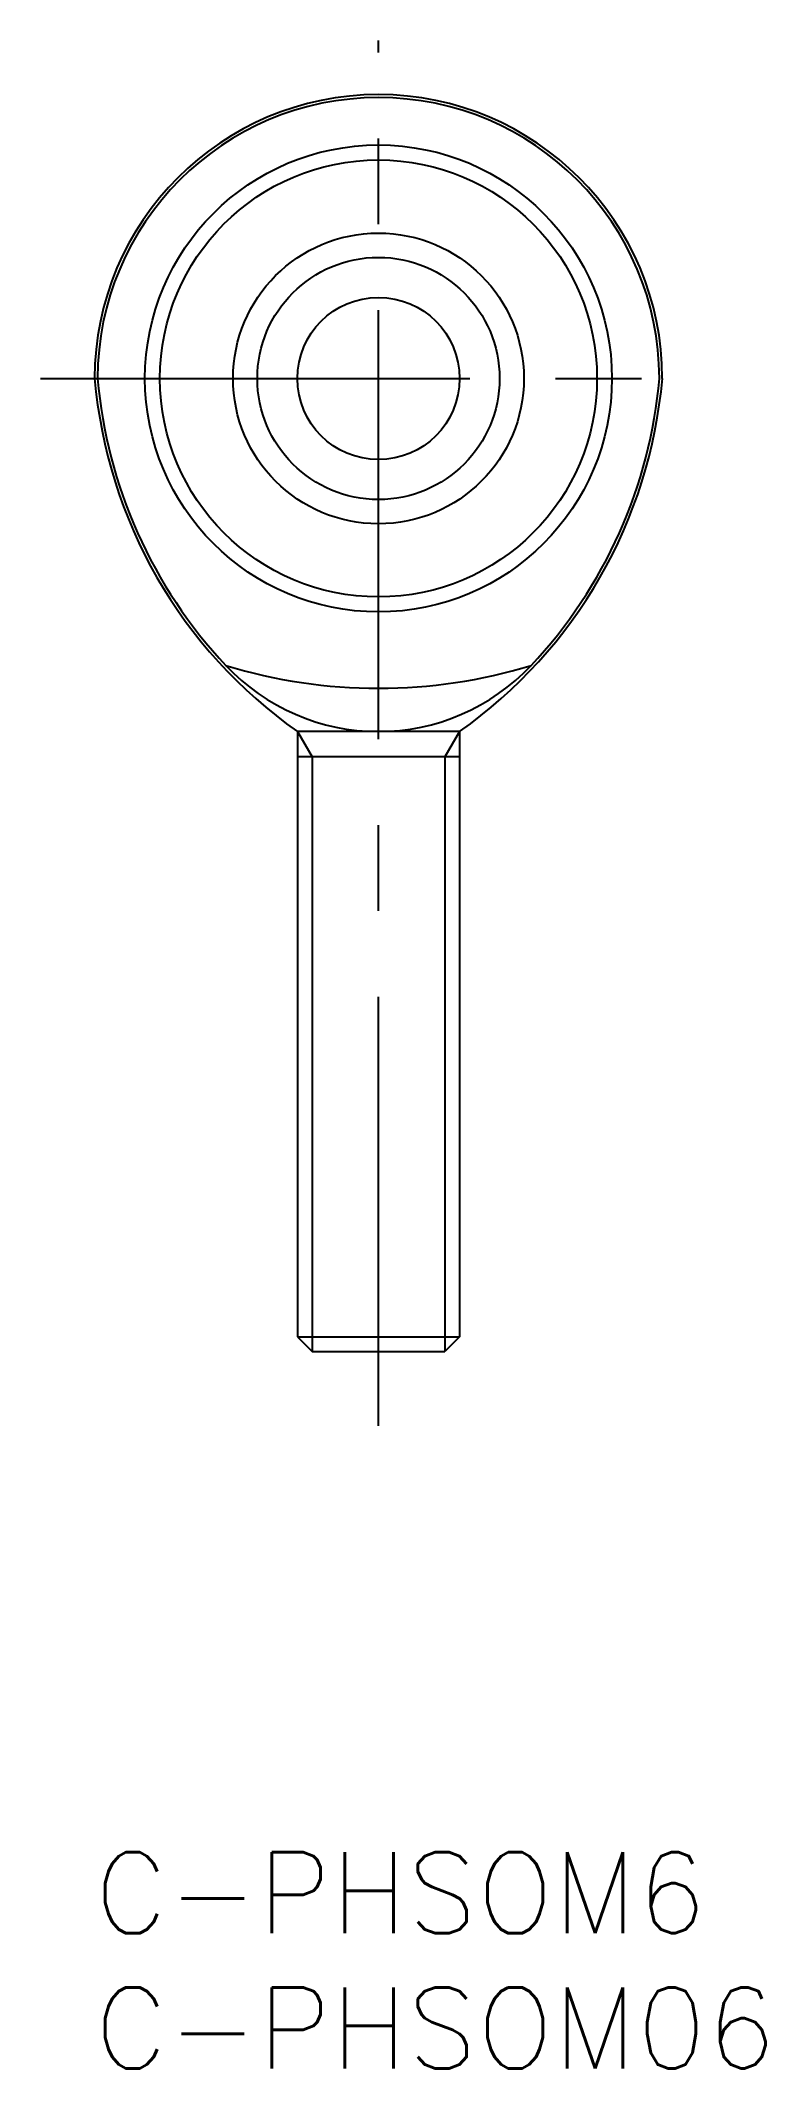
# Model space of a CAD drawing. Extents: x -2 to 80.5, y -8 to 67.
# Drawn here: x -2 to 24.8, y -8 to 67 of the extents above.
import ezdxf
from ezdxf.enums import TextEntityAlignment as Align

# ---------------------------------------------------------------- set-up
doc = ezdxf.new("R2010")
doc.units = 0
doc.header["$LTSCALE"] = 0.5
doc.linetypes.add('CENTER', pattern=[50.8, 31.75, -6.35, 6.35, -6.35])
doc.layers.get('0').update_dxf_attribs({"linetype": 'CONTINUOUS'})
doc.layers.add('CENTER', color=1, linetype='CENTER')
doc.styles.get("Standard").update_dxf_attribs({"font": 'txt.shx', "height": 3, "bigfont": 'bigfont.shx'})

msp = doc.modelspace()

# ---------------------------------------------------------------- linework, layer by layer
at = {"color": 7, "linetype": 'CONTINUOUS'}
for p, q in [((7.5, 41.457), (7.5, 19.06)), ((13.5, 41.457), (7.5, 41.457)), ((13.5, 41.457), (13.5, 19.06)), ((13.5, 40.519), (7.5, 40.519)), ((7.5, 19.06), (13.5, 19.06)), ((7.5, 19.06), (8.041, 18.519)), ((13.5, 19.06), (12.958, 18.519)), ((8.041, 18.519), (12.958, 18.519))]:
    msp.add_line(p, q, dxfattribs=at)
at = {"color": 3, "linetype": 'CONTINUOUS'}
for p, q in [((7.5, 41.457), (8.041, 40.519)), ((13.5, 41.457), (12.958, 40.519)), ((8.041, 40.519), (8.041, 18.519)), ((12.958, 40.519), (12.958, 18.519))]:
    msp.add_line(p, q, dxfattribs=at)
at = {"color": 7, "linetype": 'CONTINUOUS'}
for radius in [8.637, 8.083, 5.379, 4.48, 3]:
    msp.add_circle((10.5, 54.519), radius, dxfattribs=at)
for centre, radius, start, end in [((10.5, 54.519), 10.5, 0, 180), ((10.5, 54.519), 10.39, 0, 180), ((17.804, 56.058), 17.871, 184.93951, 234.7877), ((17.804, 56.058), 17.762, 184.96994, 223.2011), ((3.196, 56.058), 17.871, 305.2123, 355.06049), ((3.196, 56.058), 17.762, 316.7989, 355.03006), ((10.5, 49.198), 7.741, 223.2011, 316.7989), ((10.5, 62.39), 19.333, 253.02915, 286.97085)]:
    msp.add_arc(centre, radius, start, end, dxfattribs=at)
at = {"layer": 'CENTER', "color": 1, "linetype": 'CENTER'}
for p, q in [((10.5, 15.772), (10.5, 67.019)), ((-2, 54.519), (23, 54.519))]:
    msp.add_line(p, q, dxfattribs=at)

# ---------------------------------------------------------------- texts
at = {"color": 7, "linetype": 'CONTINUOUS'}
for s, p in [('C-PHSOM6', (0, 0)), ('C-PHSOM06', (0, -5))]:
    msp.add_text(s, height=3, dxfattribs=at).set_placement(p, align=Align.TOP_LEFT)

doc.saveas('drawing.dxf')
